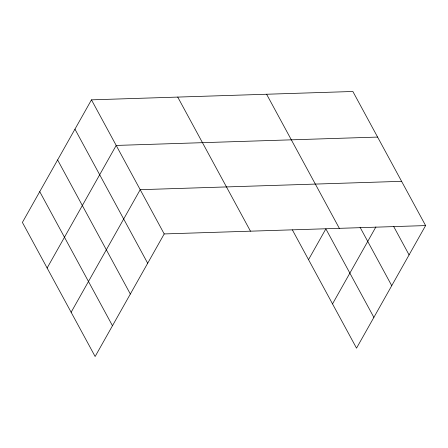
<?xml version="1.0" encoding="UTF-8"?>
<svg xmlns="http://www.w3.org/2000/svg" width="448" height="448" viewBox="0 0 448 448"><rect width="100%" height="100%" fill="white"/><g stroke="black" fill="none" stroke-linecap="round" stroke-linejoin="round"><path stroke-width="0.67" d="M91.47 99.842L22.4 222.421L95.133 356.513L164.203 233.934L91.47 99.842L352.867 91.487L425.6 225.579L356.53 348.158L292.37 229.874M47.13 268.016L116.2 145.432L377.597 137.077M71.131 312.267L140.202 189.683L401.598 181.328M308.526 259.661L325.87 228.883L373.873 317.38M332.528 303.906L375.894 226.94M164.203 233.934L425.6 225.579M393.747 226.626L409.08 254.895M360.069 227.287L391.737 285.673M266.605 94.242L339.338 228.334M177.733 97.082L250.466 231.174M74.95 129.158L147.683 263.25M57.607 159.936L130.34 294.028M39.743 191.649L112.47 325.741"/></g></svg>
